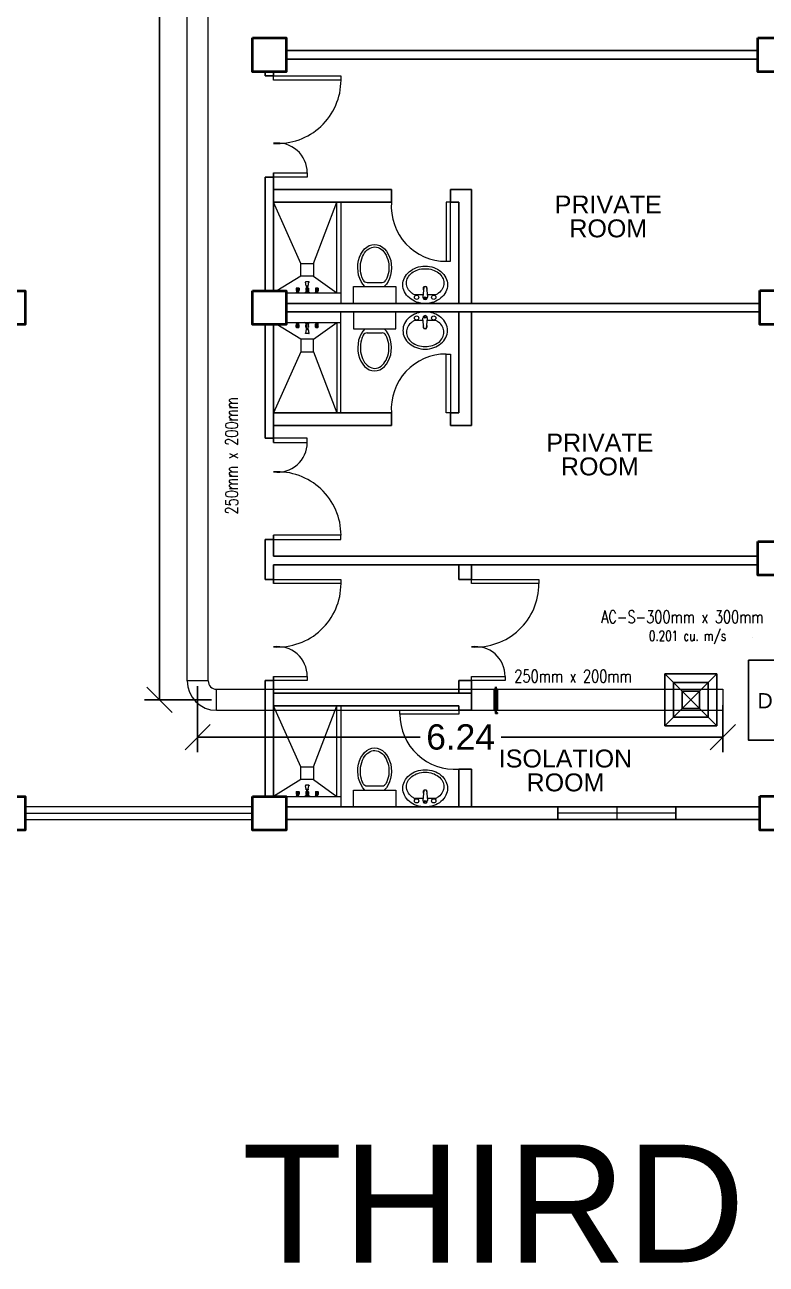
# Model space of a CAD drawing. Header units: millimetres. Extents: x 3 to 421, y 1 to 337.
# Drawn here: x 357.2 to 366.01, y 105.34 to 120.05 of the extents above; entities that cross this region are included whole.
import ezdxf

# ---------------------------------------------------------------- set-up
doc = ezdxf.new("R2010")
doc.units = ezdxf.units.MM
doc.header["$MEASUREMENT"] = 0
for name, color, linetype in [('A.C.VOLUM DAMPER', 7, 'Continuous'), ('diffuser', 7, 'Continuous'), ('ducting label', 7, 'Continuous'), ('label', 7, 'Continuous'), ('Legends', 7, 'Continuous')]:
    doc.layers.add(name, color=color, linetype=linetype)
doc.layers.add('ahu line', color=7, linetype='Continuous', lineweight=20)
doc.styles.add('Arch-Dim', font='simplex.shx', dxfattribs={"width": 0.75})
doc.styles.get("Standard").update_dxf_attribs({"font": 'arial.ttf'})
doc.styles.add('SWISSLT175', font='swissl.ttf', dxfattribs={"height": 0.175})
doc.dimstyles.new('Copy of dimension', dxfattribs={"dimtxt": 0.3, "dimasz": 0.3, "dimexe": 0.18, "dimexo": 0.0625, "dimgap": 0.09, "dimtad": 0, "dimzin": 0, "dimdsep": 46, "dimtxsty": 'Standard', "dimblk": 'OBLIQUE', "dimcen": 0.09, "dimclrd": 256, "dimclre": 256, "dimclrt": 256, "dimadec": 0, "dimazin": 0, "dimtfac": 1, "dimtofl": 0, "dimtmove": 0, "dimatfit": 3, "dimldrblk": 'OBLIQUE', "dimfxl": 1, "dimtolj": 1, "dimtzin": 0, "dimarcsym": 0})

# ---------------------------------------------------------------- blocks, each defined once
blk = doc.blocks.new('AC-S-12')
at = {"layer": 'diffuser'}
for p, q in [((-0.15, 0.15), (0.15, -0.15)), ((0.15, 0.15), (-0.15, -0.15)), ((-0.15, 0.15), (-0.15, -0.15)), ((0.15, 0.15), (-0.15, 0.15)), ((0.15, -0.15), (0.15, 0.15)), ((-0.1, 0.1), (-0.1, -0.1)), ((0.1, 0.1), (-0.1, 0.1)), ((0.1, -0.1), (0.1, 0.1)), ((-0.05, 0.05), (-0.05, -0.05)), ((0.05, 0.05), (-0.05, 0.05)), ((0.05, -0.05), (0.05, 0.05)), ((-0.05, -0.05), (0.05, -0.05)), ((-0.1, -0.1), (0.1, -0.1)), ((-0.15, -0.15), (0.15, -0.15))]:
    blk.add_line(p, q, dxfattribs=at)
for points in [[(-0.3582, 0.3582, 0, 0.0447, 0), (-0.2951, 0.295, 0, 0, 0), (-0.15, 0.15, 0, 0, 0)], [(0.3582, 0.3582, 0, 0.0447, 0), (0.2951, 0.295, 0, 0, 0), (0.15, 0.15, 0, 0, 0)], [(-0.3582, -0.3582, 0, 0.0447, 0), (-0.2951, -0.295, 0, 0, 0), (-0.15, -0.15, 0, 0, 0)], [(0.3582, -0.3582, 0, 0.0447, 0), (0.2951, -0.295, 0, 0, 0), (0.15, -0.15, 0, 0, 0)]]:
    blk.add_lwpolyline(points, format="xyseb", dxfattribs=at)
blk = doc.blocks.new('fcu')
at = {"layer": 'diffuser', "color": 7, "xscale": 2.052644456280903, "yscale": 2.052644456280903, "zscale": 2.052644456280903}
blk.add_blockref('AC-S-12', (0, 0), dxfattribs=at)
blk = doc.blocks.new('_Oblique')
at = {"color": 0, "linetype": 'ByBlock', "lineweight": -2}
blk.add_line((-0.5, -0.5), (0.5, 0.5), dxfattribs=at)
blk = doc.blocks.new('*D57')
at = {"layer": 'Defpoints', "color": 0, "transparency": 16777216}
for p in [(359.482, 150.044), (358.805, 112.038), (359.482, 112.038)]:
    blk.add_point(p, dxfattribs=at)
at = {"layer": 'diffuser', "lineweight": -2, "transparency": 16777216}
for p, q in [((359.42, 150.044), (358.625, 150.044)), ((358.805, 150.044), (358.805, 131.605)), ((358.805, 112.038), (358.805, 130.47)), ((359.42, 112.038), (358.625, 112.038))]:
    blk.add_line(p, q, dxfattribs=at)
at = {"layer": 'diffuser', "lineweight": -2, "transparency": 16777216, "xscale": 0.3, "yscale": 0.3, "zscale": 0.3}
for p, rotation in [((358.805, 150.044), 90), ((358.805, 112.038), 270)]:
    blk.add_blockref('_Oblique', p, dxfattribs=dict(at, rotation=rotation))
at = {"layer": 'diffuser', "transparency": 16777216, "insert": (358.805, 131.037), "char_height": 0.3, "attachment_point": 5, "rotation": 90}
blk.add_mtext('\\A1;38.01', dxfattribs=at)
blk = doc.blocks.new('*D58')
at = {"layer": 'Defpoints', "color": 0, "transparency": 16777216}
for p in [(359.257, 112.263), (365.493, 112.038), (365.493, 111.595)]:
    blk.add_point(p, dxfattribs=at)
at = {"layer": 'diffuser', "lineweight": -2, "transparency": 16777216}
for p, q in [((359.257, 112.201), (359.257, 111.415)), ((365.493, 111.976), (365.493, 111.415)), ((359.257, 111.595), (361.9, 111.595)), ((365.493, 111.595), (362.859, 111.595))]:
    blk.add_line(p, q, dxfattribs=at)
at = {"layer": 'diffuser', "lineweight": -2, "transparency": 16777216, "xscale": 0.3, "yscale": 0.3, "zscale": 0.3, "rotation": 180}
blk.add_blockref('_Oblique', (359.257, 111.595), dxfattribs=at)
at = {"layer": 'diffuser', "lineweight": -2, "transparency": 16777216, "xscale": 0.3, "yscale": 0.3, "zscale": 0.3}
blk.add_blockref('_Oblique', (365.493, 111.595), dxfattribs=at)
at = {"layer": 'diffuser', "transparency": 16777216, "insert": (362.379, 111.595), "char_height": 0.3, "attachment_point": 5}
blk.add_mtext('\\A1;6.24', dxfattribs=at)

msp = doc.modelspace()

# ---------------------------------------------------------------- hatches: boundary and pattern name
at = {"layer": 'A.C.VOLUM DAMPER'}
h = msp.add_hatch(dxfattribs=at)
h.set_pattern_fill('ANSI31', color=256, scale=0.001864, angle=-90, style=0)
h.set_pattern_definition([(315, (-66.8579146, -129.4408619), (0.00016477009232, 0.00016477009232), [])])
h.paths.add_polyline_path([(362.802, 111.902), (362.806, 111.902), (362.806, 111.913), (362.789, 111.913), (362.789, 111.902), (362.794, 111.902), (362.794, 111.876), (362.818, 111.876), (362.818, 111.882), (362.802, 111.882)])

# ---------------------------------------------------------------- linework, layer by layer
at = {"color": 8, "linetype": 'ByBlock', "lineweight": 25}
for p, q in [((365.908, 119.741), (360.308, 119.741)), ((365.908, 119.641), (360.308, 119.641)), ((360.058, 119.441), (360.058, 119.491)), ((360.158, 119.441), (360.058, 119.441)), ((360.158, 119.491), (360.158, 119.441)), ((360.058, 116.891), (360.058, 118.241)), ((360.158, 118.241), (360.058, 118.241)), ((360.058, 116.891), (360.058, 118.241)), ((360.158, 116.891), (360.158, 118.291)), ((360.308, 116.741), (365.933, 116.741)), ((360.308, 116.641), (365.933, 116.641)), ((360.058, 116.491), (360.058, 115.141)), ((360.158, 116.491), (360.158, 115.091)), ((360.158, 115.141), (360.058, 115.141)), ((360.158, 113.991), (360.158, 113.741)), ((360.058, 113.941), (360.058, 113.691)), ((360.158, 113.941), (360.058, 113.941)), ((360.058, 113.691), (360.058, 113.466)), ((360.158, 113.741), (365.908, 113.741)), ((360.158, 113.641), (360.158, 113.416)), ((360.158, 113.641), (365.908, 113.641)), ((360.158, 113.466), (360.058, 113.466)), ((360.058, 112.266), (360.058, 110.891)), ((360.058, 110.916), (360.058, 112.266)), ((360.158, 112.266), (360.058, 112.266)), ((360.058, 110.916), (360.058, 112.266)), ((360.158, 112.316), (360.158, 110.891)), ((360.158, 110.916), (360.158, 112.316)), ((360.308, 110.766), (365.933, 110.766)), ((360.308, 110.616), (365.933, 110.616))]:
    msp.add_line(p, q, dxfattribs=at)
at = {"color": 8, "linetype": 'ByBlock', "lineweight": 25, "ltscale": 0.3}
for p, q in [((360.158, 118.091), (361.558, 118.091)), ((361.558, 117.941), (361.558, 118.091)), ((362.258, 118.091), (362.508, 118.091)), ((362.258, 117.941), (362.258, 118.091)), ((362.508, 116.741), (362.508, 118.091)), ((360.158, 117.941), (361.558, 117.941)), ((362.258, 117.941), (362.358, 117.941)), ((362.358, 116.741), (362.358, 117.941)), ((362.358, 116.641), (362.358, 115.441)), ((362.508, 116.641), (362.508, 115.291)), ((360.158, 115.441), (361.558, 115.441)), ((361.558, 115.441), (361.558, 115.291)), ((362.258, 115.441), (362.358, 115.441)), ((362.258, 115.441), (362.258, 115.291)), ((360.158, 115.291), (361.558, 115.291)), ((362.258, 115.291), (362.508, 115.291))]:
    msp.add_line(p, q, dxfattribs=at)
at = {"color": 8, "linetype": 'ByBlock', "lineweight": 9, "ltscale": 0.3}
for p, q in [((360.483, 117.216), (360.158, 117.941)), ((360.633, 117.216), (360.908, 117.941)), ((360.483, 117.066), (360.199, 116.891)), ((360.633, 117.066), (360.908, 116.866)), ((360.483, 116.316), (360.199, 116.491)), ((360.633, 116.316), (360.908, 116.516)), ((360.483, 116.166), (360.158, 115.441)), ((360.633, 116.166), (360.908, 115.441)), ((360.483, 111.241), (360.158, 111.966)), ((360.633, 111.241), (360.908, 111.966)), ((360.483, 111.091), (360.158, 110.891)), ((360.633, 111.091), (360.908, 110.891))]:
    msp.add_line(p, q, dxfattribs=at)
at = {"color": 8, "linetype": 'ByBlock', "lineweight": 9}
for p, q in [((360.058, 116.941), (360.058, 116.891)), ((360.158, 116.991), (360.158, 116.891)), ((360.308, 116.866), (360.958, 116.866)), ((360.308, 116.516), (360.958, 116.516)), ((360.308, 110.891), (360.958, 110.891)), ((359.908, 110.766), (357.208, 110.766)), ((363.533, 110.766), (363.533, 110.616)), ((364.233, 110.766), (364.233, 110.616)), ((364.933, 110.616), (364.933, 110.766)), ((357.208, 110.691), (359.908, 110.691)), ((357.208, 110.616), (359.908, 110.616)), ((364.933, 110.691), (363.533, 110.691))]:
    msp.add_line(p, q, dxfattribs=at)
at = {"color": 8, "lineweight": 9}
for p, q in [((360.431, 116.923), (360.428, 116.921)), ((360.428, 116.921), (360.461, 116.921)), ((360.428, 116.921), (360.428, 116.899)), ((360.431, 116.925), (360.458, 116.925)), ((360.431, 116.925), (360.431, 116.923)), ((360.431, 116.923), (360.458, 116.923)), ((360.458, 116.925), (360.458, 116.923)), ((360.458, 116.923), (360.461, 116.921)), ((360.461, 116.921), (360.461, 116.899)), ((360.546, 116.951), (360.537, 116.993)), ((360.578, 116.998), (360.539, 116.998)), ((360.545, 116.923), (360.542, 116.921)), ((360.542, 116.921), (360.551, 116.921)), ((360.542, 116.921), (360.542, 116.899)), ((360.545, 116.925), (360.551, 116.925)), ((360.545, 116.925), (360.545, 116.923)), ((360.545, 116.923), (360.551, 116.923)), ((360.546, 116.944), (360.546, 116.951)), ((360.546, 116.951), (360.57, 116.951)), ((360.546, 116.951), (360.57, 116.951)), ((360.57, 116.944), (360.546, 116.944)), ((360.551, 116.944), (360.551, 116.881)), ((360.566, 116.881), (360.566, 116.944)), ((360.566, 116.925), (360.571, 116.925)), ((360.566, 116.923), (360.571, 116.923)), ((360.566, 116.921), (360.575, 116.921)), ((360.57, 116.951), (360.579, 116.993)), ((360.57, 116.951), (360.57, 116.944)), ((360.571, 116.925), (360.571, 116.923)), ((360.571, 116.923), (360.575, 116.921)), ((360.575, 116.921), (360.575, 116.899)), ((360.659, 116.923), (360.655, 116.921)), ((360.655, 116.921), (360.655, 116.899)), ((360.655, 116.921), (360.688, 116.921)), ((360.659, 116.925), (360.659, 116.923)), ((360.659, 116.925), (360.685, 116.925)), ((360.659, 116.923), (360.685, 116.923)), ((360.685, 116.925), (360.685, 116.923)), ((360.685, 116.923), (360.688, 116.921)), ((360.688, 116.921), (360.688, 116.899)), ((361.108, 116.741), (361.108, 116.941)), ((361.108, 116.941), (361.608, 116.941)), ((361.268, 116.991), (361.449, 116.991)), ((361.608, 116.941), (361.608, 116.741)), ((361.944, 116.939), (361.93, 116.817)), ((361.973, 116.939), (361.986, 116.817)), ((360.428, 116.899), (360.43, 116.895)), ((360.428, 116.867), (360.431, 116.874)), ((360.428, 116.867), (360.462, 116.867)), ((360.428, 116.867), (360.428, 116.866)), ((360.428, 116.866), (360.462, 116.866)), ((360.431, 116.913), (360.431, 116.9)), ((360.431, 116.899), (360.439, 116.899)), ((360.431, 116.893), (360.431, 116.888)), ((360.431, 116.888), (360.431, 116.885)), ((360.431, 116.888), (360.459, 116.888)), ((360.431, 116.885), (360.458, 116.885)), ((360.431, 116.874), (360.458, 116.874)), ((360.433, 116.874), (360.433, 116.885)), ((360.438, 116.913), (360.438, 116.9)), ((360.458, 116.899), (360.45, 116.899)), ((360.451, 116.913), (360.451, 116.9)), ((360.456, 116.874), (360.456, 116.885)), ((360.458, 116.913), (360.458, 116.9)), ((360.459, 116.888), (360.458, 116.885)), ((360.462, 116.867), (360.458, 116.874)), ((360.461, 116.899), (360.459, 116.895)), ((360.459, 116.893), (360.459, 116.888)), ((360.462, 116.867), (360.462, 116.866)), ((360.541, 116.872), (360.529, 116.866)), ((360.529, 116.866), (360.587, 116.866)), ((360.576, 116.881), (360.541, 116.881)), ((360.541, 116.881), (360.541, 116.872)), ((360.576, 116.872), (360.541, 116.872)), ((360.541, 116.872), (360.576, 116.872)), ((360.542, 116.899), (360.544, 116.895)), ((360.544, 116.893), (360.544, 116.888)), ((360.544, 116.888), (360.551, 116.888)), ((360.544, 116.888), (360.545, 116.885)), ((360.545, 116.913), (360.545, 116.9)), ((360.545, 116.899), (360.551, 116.899)), ((360.545, 116.885), (360.551, 116.885)), ((360.547, 116.881), (360.547, 116.885)), ((360.551, 116.881), (360.566, 116.881)), ((360.571, 116.899), (360.566, 116.899)), ((360.566, 116.888), (360.572, 116.888)), ((360.566, 116.885), (360.571, 116.885)), ((360.57, 116.881), (360.57, 116.885)), ((360.571, 116.913), (360.571, 116.9)), ((360.572, 116.888), (360.571, 116.885)), ((360.572, 116.893), (360.572, 116.888)), ((360.575, 116.899), (360.573, 116.895)), ((360.576, 116.872), (360.576, 116.881)), ((360.587, 116.866), (360.576, 116.872)), ((360.655, 116.899), (360.657, 116.895)), ((360.655, 116.867), (360.658, 116.874)), ((360.655, 116.867), (360.655, 116.866)), ((360.655, 116.867), (360.689, 116.867)), ((360.655, 116.866), (360.689, 116.866)), ((360.658, 116.893), (360.658, 116.888)), ((360.658, 116.888), (360.686, 116.888)), ((360.658, 116.888), (360.659, 116.885)), ((360.658, 116.874), (360.685, 116.874)), ((360.659, 116.913), (360.659, 116.9)), ((360.659, 116.899), (360.666, 116.899)), ((360.659, 116.885), (360.685, 116.885)), ((360.66, 116.874), (360.66, 116.885)), ((360.666, 116.913), (360.666, 116.9)), ((360.678, 116.913), (360.678, 116.9)), ((360.685, 116.899), (360.678, 116.899)), ((360.683, 116.874), (360.683, 116.885)), ((360.685, 116.913), (360.685, 116.9)), ((360.686, 116.888), (360.685, 116.885)), ((360.689, 116.867), (360.685, 116.874)), ((360.688, 116.899), (360.686, 116.895)), ((360.686, 116.893), (360.686, 116.888)), ((360.689, 116.867), (360.689, 116.866)), ((361.608, 116.741), (361.108, 116.741)), ((361.108, 116.641), (361.108, 116.441)), ((361.608, 116.641), (361.108, 116.641)), ((361.608, 116.441), (361.608, 116.641)), ((360.428, 116.516), (360.462, 116.516)), ((360.428, 116.515), (360.428, 116.516)), ((360.428, 116.515), (360.462, 116.515)), ((360.428, 116.515), (360.431, 116.508)), ((360.428, 116.483), (360.43, 116.487)), ((360.428, 116.461), (360.428, 116.483)), ((360.431, 116.508), (360.458, 116.508)), ((360.431, 116.494), (360.431, 116.497)), ((360.431, 116.497), (360.458, 116.497)), ((360.431, 116.494), (360.459, 116.494)), ((360.431, 116.489), (360.431, 116.494)), ((360.431, 116.483), (360.439, 116.483)), ((360.431, 116.47), (360.431, 116.482)), ((360.433, 116.508), (360.433, 116.497)), ((360.438, 116.469), (360.438, 116.482)), ((360.458, 116.483), (360.45, 116.483)), ((360.451, 116.469), (360.451, 116.482)), ((360.456, 116.508), (360.456, 116.497)), ((360.462, 116.515), (360.458, 116.508)), ((360.459, 116.494), (360.458, 116.497)), ((360.458, 116.47), (360.458, 116.482)), ((360.459, 116.489), (360.459, 116.494)), ((360.461, 116.483), (360.459, 116.487)), ((360.461, 116.461), (360.461, 116.483)), ((360.462, 116.515), (360.462, 116.516)), ((360.541, 116.51), (360.529, 116.516)), ((360.529, 116.516), (360.587, 116.516)), ((360.576, 116.51), (360.541, 116.51)), ((360.541, 116.501), (360.541, 116.51)), ((360.541, 116.51), (360.576, 116.51)), ((360.576, 116.501), (360.541, 116.501)), ((360.542, 116.483), (360.544, 116.487)), ((360.542, 116.461), (360.542, 116.483)), ((360.544, 116.494), (360.545, 116.497)), ((360.544, 116.494), (360.551, 116.494)), ((360.544, 116.489), (360.544, 116.494)), ((360.545, 116.497), (360.551, 116.497)), ((360.545, 116.483), (360.551, 116.483)), ((360.545, 116.47), (360.545, 116.482)), ((360.547, 116.501), (360.547, 116.497)), ((360.551, 116.438), (360.551, 116.501)), ((360.551, 116.501), (360.566, 116.501)), ((360.566, 116.501), (360.566, 116.438)), ((360.566, 116.497), (360.571, 116.497)), ((360.566, 116.494), (360.572, 116.494)), ((360.571, 116.483), (360.566, 116.483)), ((360.57, 116.501), (360.57, 116.497)), ((360.572, 116.494), (360.571, 116.497)), ((360.571, 116.47), (360.571, 116.482)), ((360.572, 116.489), (360.572, 116.494)), ((360.575, 116.483), (360.573, 116.487)), ((360.575, 116.461), (360.575, 116.483)), ((360.587, 116.516), (360.576, 116.51)), ((360.576, 116.51), (360.576, 116.501)), ((360.655, 116.515), (360.655, 116.516)), ((360.655, 116.516), (360.689, 116.516)), ((360.655, 116.515), (360.658, 116.508)), ((360.655, 116.515), (360.689, 116.515)), ((360.655, 116.483), (360.657, 116.487)), ((360.655, 116.461), (360.655, 116.483)), ((360.658, 116.508), (360.685, 116.508)), ((360.658, 116.494), (360.659, 116.497)), ((360.658, 116.489), (360.658, 116.494)), ((360.658, 116.494), (360.686, 116.494)), ((360.659, 116.497), (360.685, 116.497)), ((360.659, 116.483), (360.666, 116.483)), ((360.659, 116.47), (360.659, 116.482)), ((360.66, 116.508), (360.66, 116.497)), ((360.666, 116.469), (360.666, 116.482)), ((360.685, 116.483), (360.678, 116.483)), ((360.678, 116.469), (360.678, 116.482)), ((360.683, 116.508), (360.683, 116.497)), ((360.689, 116.515), (360.685, 116.508)), ((360.686, 116.494), (360.685, 116.497)), ((360.685, 116.47), (360.685, 116.482)), ((360.686, 116.489), (360.686, 116.494)), ((360.688, 116.483), (360.686, 116.487)), ((360.688, 116.461), (360.688, 116.483)), ((360.689, 116.515), (360.689, 116.516)), ((361.944, 116.443), (361.93, 116.565)), ((361.973, 116.443), (361.986, 116.565)), ((360.428, 116.461), (360.461, 116.461)), ((360.431, 116.459), (360.428, 116.461)), ((360.431, 116.459), (360.458, 116.459)), ((360.431, 116.457), (360.431, 116.459)), ((360.431, 116.457), (360.458, 116.457)), ((360.458, 116.459), (360.461, 116.461)), ((360.458, 116.457), (360.458, 116.459)), ((360.546, 116.431), (360.537, 116.389)), ((360.578, 116.384), (360.539, 116.384)), ((360.542, 116.461), (360.551, 116.461)), ((360.545, 116.459), (360.542, 116.461)), ((360.545, 116.459), (360.551, 116.459)), ((360.545, 116.457), (360.545, 116.459)), ((360.545, 116.457), (360.551, 116.457)), ((360.546, 116.438), (360.546, 116.431)), ((360.57, 116.438), (360.546, 116.438)), ((360.546, 116.431), (360.57, 116.431)), ((360.546, 116.431), (360.57, 116.431)), ((360.566, 116.461), (360.575, 116.461)), ((360.566, 116.459), (360.571, 116.459)), ((360.566, 116.457), (360.571, 116.457)), ((360.57, 116.431), (360.57, 116.438)), ((360.57, 116.431), (360.579, 116.389)), ((360.571, 116.459), (360.575, 116.461)), ((360.571, 116.457), (360.571, 116.459)), ((360.659, 116.459), (360.655, 116.461)), ((360.655, 116.461), (360.688, 116.461)), ((360.659, 116.457), (360.659, 116.459)), ((360.659, 116.459), (360.685, 116.459)), ((360.659, 116.457), (360.685, 116.457)), ((360.685, 116.459), (360.688, 116.461)), ((360.685, 116.457), (360.685, 116.459)), ((361.108, 116.441), (361.608, 116.441)), ((361.268, 116.391), (361.449, 116.391)), ((360.431, 110.948), (360.428, 110.946)), ((360.428, 110.946), (360.461, 110.946)), ((360.428, 110.946), (360.428, 110.924)), ((360.428, 110.924), (360.43, 110.92)), ((360.428, 110.892), (360.431, 110.899)), ((360.428, 110.892), (360.462, 110.892)), ((360.428, 110.892), (360.428, 110.891)), ((360.428, 110.891), (360.462, 110.891)), ((360.431, 110.95), (360.458, 110.95)), ((360.431, 110.95), (360.431, 110.948)), ((360.431, 110.948), (360.458, 110.948)), ((360.431, 110.938), (360.431, 110.925)), ((360.431, 110.924), (360.439, 110.924)), ((360.431, 110.918), (360.431, 110.913)), ((360.431, 110.913), (360.431, 110.91)), ((360.431, 110.913), (360.459, 110.913)), ((360.431, 110.91), (360.458, 110.91)), ((360.431, 110.899), (360.458, 110.899)), ((360.433, 110.899), (360.433, 110.91)), ((360.438, 110.938), (360.438, 110.925)), ((360.458, 110.924), (360.45, 110.924)), ((360.451, 110.938), (360.451, 110.925)), ((360.456, 110.899), (360.456, 110.91)), ((360.458, 110.95), (360.458, 110.948)), ((360.458, 110.948), (360.461, 110.946)), ((360.458, 110.938), (360.458, 110.925)), ((360.459, 110.913), (360.458, 110.91)), ((360.462, 110.892), (360.458, 110.899)), ((360.461, 110.924), (360.459, 110.92)), ((360.459, 110.918), (360.459, 110.913)), ((360.461, 110.946), (360.461, 110.924)), ((360.462, 110.892), (360.462, 110.891)), ((360.541, 110.897), (360.529, 110.891)), ((360.529, 110.891), (360.587, 110.891)), ((360.546, 110.976), (360.537, 111.018)), ((360.578, 111.023), (360.539, 111.023)), ((360.576, 110.906), (360.541, 110.906)), ((360.541, 110.906), (360.541, 110.897)), ((360.576, 110.897), (360.541, 110.897)), ((360.541, 110.897), (360.576, 110.897)), ((360.545, 110.948), (360.542, 110.946)), ((360.542, 110.946), (360.551, 110.946)), ((360.542, 110.946), (360.542, 110.924)), ((360.542, 110.924), (360.544, 110.92)), ((360.544, 110.918), (360.544, 110.913)), ((360.544, 110.913), (360.551, 110.913)), ((360.544, 110.913), (360.545, 110.91)), ((360.545, 110.95), (360.551, 110.95)), ((360.545, 110.95), (360.545, 110.948)), ((360.545, 110.948), (360.551, 110.948)), ((360.545, 110.938), (360.545, 110.925)), ((360.545, 110.924), (360.551, 110.924)), ((360.545, 110.91), (360.551, 110.91)), ((360.546, 110.969), (360.546, 110.976)), ((360.546, 110.976), (360.57, 110.976)), ((360.546, 110.976), (360.57, 110.976)), ((360.57, 110.969), (360.546, 110.969)), ((360.547, 110.906), (360.547, 110.91)), ((360.551, 110.969), (360.551, 110.906)), ((360.551, 110.906), (360.566, 110.906)), ((360.566, 110.906), (360.566, 110.969)), ((360.566, 110.95), (360.571, 110.95)), ((360.566, 110.948), (360.571, 110.948)), ((360.566, 110.946), (360.575, 110.946)), ((360.571, 110.924), (360.566, 110.924)), ((360.566, 110.913), (360.572, 110.913)), ((360.566, 110.91), (360.571, 110.91)), ((360.57, 110.976), (360.579, 111.018)), ((360.57, 110.976), (360.57, 110.969)), ((360.57, 110.906), (360.57, 110.91)), ((360.571, 110.95), (360.571, 110.948)), ((360.571, 110.948), (360.575, 110.946)), ((360.571, 110.938), (360.571, 110.925)), ((360.572, 110.913), (360.571, 110.91)), ((360.572, 110.918), (360.572, 110.913)), ((360.575, 110.924), (360.573, 110.92)), ((360.575, 110.946), (360.575, 110.924)), ((360.576, 110.897), (360.576, 110.906)), ((360.587, 110.891), (360.576, 110.897)), ((360.659, 110.948), (360.655, 110.946)), ((360.655, 110.946), (360.655, 110.924)), ((360.655, 110.946), (360.688, 110.946)), ((360.655, 110.924), (360.657, 110.92)), ((360.655, 110.892), (360.658, 110.899)), ((360.655, 110.892), (360.655, 110.891)), ((360.655, 110.892), (360.689, 110.892)), ((360.655, 110.891), (360.689, 110.891)), ((360.658, 110.918), (360.658, 110.913)), ((360.658, 110.913), (360.686, 110.913)), ((360.658, 110.913), (360.659, 110.91)), ((360.658, 110.899), (360.685, 110.899)), ((360.659, 110.95), (360.659, 110.948)), ((360.659, 110.95), (360.685, 110.95)), ((360.659, 110.948), (360.685, 110.948)), ((360.659, 110.938), (360.659, 110.925)), ((360.659, 110.924), (360.666, 110.924)), ((360.659, 110.91), (360.685, 110.91)), ((360.66, 110.899), (360.66, 110.91)), ((360.666, 110.938), (360.666, 110.925)), ((360.678, 110.938), (360.678, 110.925)), ((360.685, 110.924), (360.678, 110.924)), ((360.683, 110.899), (360.683, 110.91)), ((360.685, 110.95), (360.685, 110.948)), ((360.685, 110.948), (360.688, 110.946)), ((360.685, 110.938), (360.685, 110.925)), ((360.686, 110.913), (360.685, 110.91)), ((360.689, 110.892), (360.685, 110.899)), ((360.688, 110.924), (360.686, 110.92)), ((360.686, 110.918), (360.686, 110.913)), ((360.688, 110.946), (360.688, 110.924)), ((360.689, 110.892), (360.689, 110.891)), ((361.108, 110.766), (361.108, 110.966)), ((361.108, 110.966), (361.608, 110.966)), ((361.268, 111.016), (361.449, 111.016)), ((361.608, 110.966), (361.608, 110.766)), ((361.944, 110.964), (361.93, 110.842)), ((361.973, 110.964), (361.986, 110.842)), ((361.608, 110.766), (361.108, 110.766))]:
    msp.add_line(p, q, dxfattribs=at)
at = {"color": 8, "linetype": 'Continuous', "lineweight": 25}
for p, q in [((362.358, 113.466), (362.358, 113.641)), ((362.508, 113.466), (362.508, 113.641)), ((362.508, 113.466), (362.358, 113.466)), ((362.358, 112.116), (362.358, 112.266)), ((362.508, 112.266), (362.358, 112.266)), ((362.508, 112.116), (362.508, 112.266)), ((362.358, 111.966), (362.358, 111.916)), ((362.358, 111.916), (362.508, 111.916)), ((362.358, 111.216), (362.508, 111.216))]:
    msp.add_line(p, q, dxfattribs=at)
at = {"color": 8, "lineweight": 25, "ltscale": 0.3}
for p, q in [((360.158, 112.116), (362.508, 112.116)), ((362.258, 112.116), (362.508, 112.116)), ((362.508, 111.916), (362.508, 112.116)), ((360.158, 111.966), (362.358, 111.966)), ((362.258, 111.966), (362.358, 111.966)), ((362.358, 111.916), (362.358, 111.966)), ((362.358, 110.766), (362.358, 111.216)), ((362.508, 110.766), (362.508, 111.216))]:
    msp.add_line(p, q, dxfattribs=at)
at = {"color": 8, "linetype": 'ByBlock', "lineweight": 35}
for points in [[(359.908, 119.891), (360.308, 119.891), (360.308, 119.491), (359.908, 119.491)], [(365.908, 119.891), (366.308, 119.891), (366.308, 119.491), (365.908, 119.491)], [(356.808, 116.891), (357.208, 116.891), (357.208, 116.491), (356.808, 116.491)], [(359.908, 116.891), (360.308, 116.891), (360.308, 116.491), (359.908, 116.491)], [(365.933, 116.893), (366.333, 116.893), (366.333, 116.493), (365.933, 116.493)], [(365.908, 113.916), (366.308, 113.916), (366.308, 113.516), (365.908, 113.516)], [(356.808, 110.891), (357.208, 110.891), (357.208, 110.491), (356.808, 110.491)], [(359.908, 110.891), (360.308, 110.891), (360.308, 110.491), (359.908, 110.491)], [(365.933, 110.893), (366.333, 110.893), (366.333, 110.493), (365.933, 110.493)]]:
    msp.add_lwpolyline(points, close=True, dxfattribs=at)
at = {"color": 8, "lineweight": 13, "ltscale": 0.03}
for points in [[(360.158, 119.391), (360.158, 119.441), (360.958, 119.441), (360.958, 119.391)], [(360.158, 118.241), (360.158, 118.291), (360.558, 118.291), (360.558, 118.241)], [(362.258, 117.941), (362.208, 117.941), (362.208, 117.241), (362.258, 117.241)], [(362.258, 115.441), (362.208, 115.441), (362.208, 116.141), (362.258, 116.141)], [(360.158, 115.141), (360.158, 115.091), (360.558, 115.091), (360.558, 115.141)], [(360.158, 113.991), (360.158, 113.941), (360.958, 113.941), (360.958, 113.991)], [(360.158, 113.416), (360.158, 113.466), (360.958, 113.466), (360.958, 113.416)], [(362.508, 113.416), (362.508, 113.466), (363.308, 113.466), (363.308, 113.416)], [(360.158, 112.266), (360.158, 112.316), (360.558, 112.316), (360.558, 112.266)], [(362.508, 112.266), (362.508, 112.316), (362.908, 112.316), (362.908, 112.266)], [(362.358, 111.916), (362.358, 111.866), (361.658, 111.866), (361.658, 111.916)]]:
    msp.add_lwpolyline(points, close=True, dxfattribs=at)
at = {"color": 8, "linetype": 'ByBlock', "lineweight": 9, "ltscale": 0.3}
for points in [[(360.908, 116.866), (360.908, 117.941), (360.958, 117.941), (360.958, 116.741), (360.958, 116.741)], [(360.908, 116.516), (360.908, 115.441), (360.958, 115.441), (360.958, 116.641), (360.958, 116.641)], [(360.908, 110.891), (360.908, 111.966), (360.958, 111.966), (360.958, 110.766), (360.958, 110.766)]]:
    msp.add_lwpolyline(points, dxfattribs=at)
at = {"color": 8, "linetype": 'ByBlock', "lineweight": 9, "ltscale": 0.03}
for points in [[(360.633, 117.066), (360.483, 117.066), (360.483, 117.216), (360.633, 117.216)], [(360.633, 116.316), (360.483, 116.316), (360.483, 116.166), (360.633, 116.166)], [(360.633, 111.091), (360.483, 111.091), (360.483, 111.241), (360.633, 111.241)]]:
    msp.add_lwpolyline(points, close=True, dxfattribs=at)
at = {"color": 8, "lineweight": 9}
for points in [[(361.693, 116.962, -0.11576), (361.713, 117.045, -0.104047), (361.771, 117.118, -0.090875), (361.855, 117.166, -0.083344), (361.958, 117.183, -0.083344), (362.062, 117.166, -0.090875), (362.146, 117.118, -0.104047), (362.204, 117.045, -0.11576), (362.223, 116.962, -0.11576), (362.204, 116.88, -0.104047), (362.146, 116.806, -0.090875), (362.062, 116.758, -0.083344), (361.958, 116.741, -0.083344), (361.855, 116.758, -0.090875), (361.771, 116.806, -0.104047), (361.713, 116.88, -0.11576)], [(361.693, 110.987, -0.11576), (361.713, 111.07, -0.104047), (361.771, 111.143, -0.090875), (361.855, 111.191, -0.083344), (361.958, 111.208, -0.083344), (362.062, 111.191, -0.090875), (362.146, 111.143, -0.104047), (362.204, 111.07, -0.11576), (362.223, 110.987, -0.11576), (362.204, 110.905, -0.104047), (362.146, 110.831, -0.090875), (362.062, 110.783, -0.083344), (361.958, 110.766, -0.083344), (361.855, 110.783, -0.090875), (361.771, 110.831, -0.104047), (361.713, 110.905, -0.11576)]]:
    msp.add_lwpolyline(points, format="xyb", close=True, dxfattribs=at)
for points in [[(361.736, 116.983, -0.124838), (361.752, 117.046, -0.105788), (361.801, 117.103, -0.086697), (361.871, 117.14, -0.076776), (361.958, 117.153, -0.076776), (362.046, 117.14, -0.086697), (362.116, 117.103, -0.105788), (362.165, 117.046, -0.124838), (362.181, 116.983, -0.124838), (362.165, 116.92, -0.105788), (362.116, 116.863, -0.040067), (362.085, 116.843), (361.983, 116.843, -0.040067)], [(361.934, 116.843), (361.832, 116.843, -0.040067), (361.801, 116.863, -0.105788), (361.752, 116.92, -0.124838), (361.736, 116.983, -0.124838)], [(361.736, 116.399, 0.124838), (361.752, 116.336, 0.105788), (361.801, 116.279, 0.086697), (361.871, 116.243, 0.076776), (361.958, 116.229, 0.076776), (362.046, 116.243, 0.086697), (362.116, 116.279, 0.105788), (362.165, 116.336, 0.124838), (362.181, 116.399, 0.124838), (362.165, 116.462, 0.105788), (362.116, 116.519, 0.040067), (362.085, 116.539), (361.983, 116.539, 0.040067)], [(361.934, 116.539), (361.832, 116.539, 0.040067), (361.801, 116.519, 0.105788), (361.752, 116.462, 0.124838), (361.736, 116.399, 0.124838)], [(361.736, 111.008, -0.124838), (361.752, 111.071, -0.105788), (361.801, 111.128, -0.086697), (361.871, 111.165, -0.076776), (361.958, 111.178, -0.076776), (362.046, 111.165, -0.086697), (362.116, 111.128, -0.105788), (362.165, 111.071, -0.124838), (362.181, 111.008, -0.124838), (362.165, 110.945, -0.105788), (362.116, 110.888, -0.040067), (362.085, 110.868), (361.983, 110.868, -0.040067)], [(361.934, 110.868), (361.832, 110.868, -0.040067), (361.801, 110.888, -0.105788), (361.752, 110.945, -0.124838), (361.736, 111.008, -0.124838)]]:
    msp.add_lwpolyline(points, format="xyb", dxfattribs=at)
msp.add_lwpolyline([(363.533, 110.766), (364.933, 110.766), (364.933, 110.616), (363.533, 110.616)], close=True, dxfattribs=at)
for centre, radius in [((361.857, 116.814), 0.0255), ((361.958, 116.808), 0.0095), ((362.06, 116.814), 0.0255), ((361.857, 116.568), 0.0255), ((361.958, 116.575), 0.0095), ((362.06, 116.568), 0.0255), ((361.857, 110.839), 0.0255), ((361.958, 110.833), 0.0095), ((362.06, 110.839), 0.0255)]:
    msp.add_circle(centre, radius, dxfattribs=at)
at = {"color": 8, "lineweight": 13, "ltscale": 0.03}
for centre, radius, start, end in [((360.207, 119.391), 0.752, 266.3048, 0), ((360.205, 118.291), 0.353, 0, 97.6281), ((362.208, 117.893), 0.652, 175.7578, 270), ((362.208, 115.489), 0.652, 90, 184.2422), ((360.205, 115.091), 0.353, 262.3719, 0), ((360.207, 113.991), 0.752, 0, 93.6952), ((360.207, 113.416), 0.752, 266.3048, 0), ((362.557, 113.416), 0.752, 266.3048, 0), ((360.205, 112.316), 0.353, 0, 97.6281), ((362.555, 112.316), 0.353, 0, 97.6281), ((362.31, 111.866), 0.652, 180, 274.2422)]:
    msp.add_arc(centre, radius, start, end, dxfattribs=at)
at = {"color": 8, "lineweight": 9}
for centre, radius, start, end in [((361.268, 117.041), 0.05, 208.1501, 270), ((361.449, 117.041), 0.05, 270, 331.9916), ((361.958, 116.916), 0.025, 126.3068, 221.2022), ((361.958, 116.845), 0.0948, 81.2026, 98.7974), ((361.958, 116.916), 0.025, 71.3793, 108.6207), ((361.958, 116.916), 0.025, 318.7978, 53.6932), ((361.958, 116.814), 0.028, 173.7545, 6.2455), ((361.942, 116.371), 0.267, 109.0569, 129.8268), ((361.958, 116.324), 0.317, 90, 109.0569), ((361.958, 116.324), 0.317, 70.9431, 90), ((361.974, 116.371), 0.267, 50.1732, 70.9431), ((361.879, 116.42), 0.185, 153.5873, 180), ((361.917, 116.401), 0.228, 129.8268, 153.5873), ((361.958, 116.568), 0.028, 353.7545, 186.2455), ((361.958, 116.466), 0.025, 138.7978, 233.6932), ((361.958, 116.466), 0.025, 306.3068, 41.2022), ((361.999, 116.401), 0.228, 26.4127, 50.1732), ((362.038, 116.42), 0.185, 0, 26.4127), ((361.268, 116.341), 0.05, 90, 151.8499), ((361.449, 116.341), 0.05, 28.0084, 90), ((361.879, 116.42), 0.185, 180, 206.4127), ((361.917, 116.439), 0.228, 206.4127, 230.1732), ((361.958, 116.537), 0.0948, 261.2026, 278.7974), ((361.958, 116.466), 0.025, 251.3793, 288.6207), ((361.999, 116.439), 0.228, 309.8268, 333.5873), ((362.038, 116.42), 0.185, 333.5873, 0), ((361.942, 116.469), 0.267, 230.1732, 250.9431), ((361.958, 116.516), 0.317, 250.9431, 270), ((361.958, 116.516), 0.317, 270, 289.0569), ((361.974, 116.469), 0.267, 289.0569, 309.8268), ((361.268, 111.066), 0.05, 208.1501, 270), ((361.449, 111.066), 0.05, 270, 331.9916), ((361.958, 110.941), 0.025, 126.3068, 221.2022), ((361.958, 110.87), 0.0948, 81.2026, 98.7974), ((361.958, 110.941), 0.025, 71.3793, 108.6207), ((361.958, 110.941), 0.025, 318.7978, 53.6932), ((361.958, 110.839), 0.028, 173.7545, 6.2455)]:
    msp.add_arc(centre, radius, start, end, dxfattribs=at)
at = {"color": 8, "lineweight": 9, "extrusion": (0, 0, -1)}
for centre in [(361.358, 117.166), (361.358, 111.191)]:
    msp.add_ellipse(centre, major_axis=(0, -0.275), ratio=0.727273, start_param=0.612555, end_param=5.670631, dxfattribs=at)
at = {"color": 8, "lineweight": 9, "extrusion": (4.99074e-41, 2.88216e-41, -1)}
for centre, major_axis, start_param, end_param in [((360.419, 116.912), (0.00896, 0.00896), 0.011497, 0.722582), ((360.449, 116.912), (0.00738, 0.00738), 4.000472, 4.78527), ((360.445, 116.917), (0.00268, 0.00268), -1.497915, -0.073106), ((360.44, 116.912), (-0.00738, 0.00738), 1.497691, 2.282489), ((360.47, 116.912), (-0.00896, 0.00896), 5.560378, 6.271464), ((360.532, 116.912), (0.00896, 0.00896), 0.011497, 0.722582), ((360.584, 116.912), (0.00896, 0.00896), 3.989582, 4.700667), ((360.576, 116.995), (-0.00268, 0.00268), 1.354119, 2.724181), ((360.646, 116.912), (0.00896, 0.00896), 0.011497, 0.722582), ((360.676, 116.912), (0.00738, 0.00738), 4.000472, 4.78527), ((360.672, 116.917), (0.00268, 0.00268), -1.497915, -0.073106), ((360.667, 116.912), (-0.00738, 0.00738), 1.497691, 2.282489), ((360.698, 116.912), (-0.00896, 0.00896), 5.560378, 6.271464), ((360.416, 116.906), (-0.0118, 0.0118), 2.876824, 3.009049), ((360.427, 116.893), (-0.00268, 0.00268), 1.862141, 2.356082), ((360.428, 116.9), (-0.00268, 0.00268), 2.356082, 2.983721), ((360.442, 116.9), (0.00268, 0.00268), 3.299239, 3.926878), ((360.449, 116.906), (-0.00887, 0.00887), 4.509022, 4.870036), ((360.445, 116.898), (0.00268, 0.00268), 1.773938, 2.938226), ((360.44, 116.906), (-0.00887, 0.00887), 2.983721, 3.344735), ((360.447, 116.9), (0.00268, 0.00268), 0.785286, 1.412925), ((360.461, 116.9), (-0.00268, 0.00268), 4.870036, 5.497675), ((360.473, 116.906), (0.0118, 0.0118), 3.273911, 3.406137), ((360.462, 116.893), (-0.00268, 0.00268), 5.497675, 5.991616), ((360.53, 116.906), (-0.0118, 0.0118), 2.876824, 3.009049), ((360.541, 116.9), (0.00268, 0.00268), 0.785286, 1.412925), ((360.54, 116.893), (0.00268, 0.00268), 0.291344, 0.785286), ((360.575, 116.9), (0.00268, 0.00268), 3.299239, 3.926878), ((360.586, 116.906), (-0.0118, 0.0118), 4.844707, 4.976933), ((360.576, 116.893), (0.00268, 0.00268), 3.926878, 4.42082), ((360.644, 116.906), (0.0118, 0.0118), 1.306028, 1.438253), ((360.654, 116.893), (-0.00268, 0.00268), 1.862141, 2.356082), ((360.655, 116.9), (-0.00268, 0.00268), 2.356082, 2.983721), ((360.67, 116.9), (0.00268, 0.00268), 3.299239, 3.926878), ((360.677, 116.906), (-0.00887, 0.00887), 4.509022, 4.870036), ((360.672, 116.898), (0.00268, 0.00268), 1.773938, 2.938226), ((360.667, 116.906), (-0.00887, 0.00887), 2.983721, 3.344735), ((360.674, 116.9), (0.00268, 0.00268), 0.785286, 1.412925), ((360.689, 116.9), (-0.00268, 0.00268), 4.870036, 5.497675), ((360.7, 116.906), (0.0118, 0.0118), 3.273911, 3.406137), ((360.69, 116.893), (-0.00268, 0.00268), 5.497675, 5.991616), ((360.419, 110.937), (0.00896, 0.00896), 0.011497, 0.722582), ((360.416, 110.931), (-0.0118, 0.0118), 2.876824, 3.009049), ((360.427, 110.918), (-0.00268, 0.00268), 1.862141, 2.356082), ((360.428, 110.925), (-0.00268, 0.00268), 2.356082, 2.983721), ((360.449, 110.937), (0.00738, 0.00738), 4.000472, 4.78527), ((360.442, 110.925), (0.00268, 0.00268), 3.299239, 3.926878), ((360.449, 110.931), (-0.00887, 0.00887), 4.509022, 4.870036), ((360.445, 110.942), (0.00268, 0.00268), -1.497915, -0.073106), ((360.445, 110.923), (0.00268, 0.00268), 1.773938, 2.938226), ((360.44, 110.937), (-0.00738, 0.00738), 1.497691, 2.282489), ((360.44, 110.931), (-0.00887, 0.00887), 2.983721, 3.344735), ((360.447, 110.925), (0.00268, 0.00268), 0.785286, 1.412925), ((360.47, 110.937), (-0.00896, 0.00896), 5.560378, 6.271464), ((360.461, 110.925), (-0.00268, 0.00268), 4.870036, 5.497675), ((360.473, 110.931), (0.0118, 0.0118), 3.273911, 3.406137), ((360.462, 110.918), (-0.00268, 0.00268), 5.497675, 5.991616), ((360.532, 110.937), (0.00896, 0.00896), 0.011497, 0.722582), ((360.53, 110.931), (-0.0118, 0.0118), 2.876824, 3.009049), ((360.541, 110.925), (0.00268, 0.00268), 0.785286, 1.412925), ((360.54, 110.918), (0.00268, 0.00268), 0.291344, 0.785286), ((360.584, 110.937), (0.00896, 0.00896), 3.989582, 4.700667), ((360.575, 110.925), (0.00268, 0.00268), 3.299239, 3.926878), ((360.586, 110.931), (-0.0118, 0.0118), 4.844707, 4.976933), ((360.576, 110.918), (0.00268, 0.00268), 3.926878, 4.42082), ((360.576, 111.02), (-0.00268, 0.00268), 1.354119, 2.724181), ((360.646, 110.937), (0.00896, 0.00896), 0.011497, 0.722582), ((360.644, 110.931), (0.0118, 0.0118), 1.306028, 1.438253), ((360.654, 110.918), (-0.00268, 0.00268), 1.862141, 2.356082), ((360.655, 110.925), (-0.00268, 0.00268), 2.356082, 2.983721), ((360.676, 110.937), (0.00738, 0.00738), 4.000472, 4.78527), ((360.67, 110.925), (0.00268, 0.00268), 3.299239, 3.926878), ((360.677, 110.931), (-0.00887, 0.00887), 4.509022, 4.870036), ((360.672, 110.942), (0.00268, 0.00268), -1.497915, -0.073106), ((360.672, 110.923), (0.00268, 0.00268), 1.773938, 2.938226), ((360.667, 110.937), (-0.00738, 0.00738), 1.497691, 2.282489), ((360.667, 110.931), (-0.00887, 0.00887), 2.983721, 3.344735), ((360.674, 110.925), (0.00268, 0.00268), 0.785286, 1.412925), ((360.698, 110.937), (-0.00896, 0.00896), 5.560378, 6.271464), ((360.689, 110.925), (-0.00268, 0.00268), 4.870036, 5.497675), ((360.7, 110.931), (0.0118, 0.0118), 3.273911, 3.406137), ((360.69, 110.918), (-0.00268, 0.00268), 5.497675, 5.991616)]:
    msp.add_ellipse(centre, major_axis=major_axis, ratio=1, start_param=start_param, end_param=end_param, dxfattribs=at)
at = {"color": 8, "lineweight": 9}
for centre, major_axis, ratio, start_param, end_param in [((360.541, 116.995), (-0.00268, 0.00268), 1, -0.216453, 1.153609), ((360.427, 116.489), (0.00268, -0.00268), 1, 0.291344, 0.785286), ((360.416, 116.476), (0.0118, 0.0118), 1, -0.264769, -0.132543), ((360.428, 116.482), (0.00268, 0.00268), 1, -0.785511, -0.157871), ((360.442, 116.482), (0.00268, -0.00268), 1, 3.299239, 3.926878), ((360.449, 116.476), (0.00887, 0.00887), 1, 1.36743, 1.728443), ((360.445, 116.484), (0.00268, 0.00268), 1, 0.203142, 1.36743), ((360.44, 116.476), (0.00887, -0.00887), 1, 1.412925, 1.773938), ((360.447, 116.482), (0.00268, -0.00268), 1, 0.785286, 1.412925), ((360.473, 116.476), (0.0118, 0.0118), 1, 1.703115, 1.83534), ((360.461, 116.482), (0.00268, -0.00268), 1, 3.299239, 3.926878), ((360.462, 116.489), (0.00268, -0.00268), 1, 3.926878, 4.42082), ((360.53, 116.476), (0.0118, -0.0118), 1, 1.306028, 1.438253), ((360.54, 116.489), (0.00268, 0.00268), 1, -1.279452, -0.785511), ((360.541, 116.482), (0.00268, 0.00268), 1, -0.785511, -0.157871), ((360.575, 116.482), (0.00268, -0.00268), 1, 3.299239, 3.926878), ((360.576, 116.489), (0.00268, -0.00268), 1, 3.926878, 4.42082), ((360.586, 116.476), (0.0118, -0.0118), 1, 3.273911, 3.406137), ((360.654, 116.489), (0.00268, 0.00268), 1, -1.279452, -0.785511), ((360.644, 116.476), (0.0118, 0.0118), 1, -0.264769, -0.132543), ((360.655, 116.482), (0.00268, -0.00268), 1, 0.785286, 1.412925), ((360.677, 116.476), (0.00887, -0.00887), 1, 2.938226, 3.299239), ((360.67, 116.482), (0.00268, -0.00268), 1, 3.299239, 3.926878), ((360.672, 116.484), (0.00268, 0.00268), 1, 0.203142, 1.36743), ((360.667, 116.476), (0.00887, 0.00887), 1, -0.157871, 0.203142), ((360.674, 116.482), (0.00268, -0.00268), 1, 0.785286, 1.412925), ((360.689, 116.482), (0.00268, 0.00268), 1, 1.728443, 2.356082), ((360.69, 116.489), (0.00268, 0.00268), 1, 2.356082, 2.850023), ((360.7, 116.476), (0.0118, 0.0118), 1, 1.703115, 1.83534), ((360.419, 116.47), (0.00896, 0.00896), 1, -1.559299, -0.848214), ((360.449, 116.47), (0.00738, -0.00738), 1, 4.000472, 4.78527), ((360.445, 116.465), (0.00268, -0.00268), 1, 4.78527, 6.21008), ((360.44, 116.47), (0.00738, 0.00738), 1, 4.639283, 5.424081), ((360.47, 116.47), (0.00896, -0.00896), 1, 3.989582, 4.700667), ((360.532, 116.47), (0.00896, -0.00896), 1, 0.011497, 0.722582), ((360.584, 116.47), (0.00896, 0.00896), 1, 2.418785, 3.129871), ((360.576, 116.387), (0.00268, -0.00268), 1, 6.066508, 7.43657), ((360.646, 116.47), (0.00896, 0.00896), 1, -1.559299, -0.848214), ((360.676, 116.47), (0.00738, -0.00738), 1, 4.000472, 4.78527), ((360.672, 116.465), (0.00268, 0.00268), 1, 3.214474, 4.639283), ((360.667, 116.47), (0.00738, -0.00738), 1, 6.21008, 6.994878), ((360.698, 116.47), (0.00896, 0.00896), 1, 2.418785, 3.129871), ((361.358, 116.216), (0, 0.275), 0.727273, 0.612555, 5.670631), ((360.541, 111.02), (-0.00268, 0.00268), 1, -0.216453, 1.153609)]:
    msp.add_ellipse(centre, major_axis=major_axis, ratio=ratio, start_param=start_param, end_param=end_param, dxfattribs=at)
at = {"color": 8, "lineweight": 9, "extrusion": (4.99074e-41, -2.88216e-41, -1)}
msp.add_ellipse((360.541, 116.387), major_axis=(0.00268, 0.00268), ratio=1, start_param=2.92514, end_param=4.295202, dxfattribs=at)
at = {"color": 8, "lineweight": 9}
for points in [[(361.224, 117.017), (361.215, 117.034), (361.207, 117.052), (361.18, 117.143), (361.186, 117.23), (361.243, 117.362), (361.293, 117.403), (361.392, 117.417), (361.444, 117.391), (361.518, 117.28), (361.536, 117.196), (361.52, 117.082), (361.508, 117.047), (361.493, 117.018)], [(361.224, 116.365), (361.215, 116.348), (361.207, 116.33), (361.18, 116.239), (361.186, 116.152), (361.243, 116.02), (361.293, 115.979), (361.392, 115.965), (361.444, 115.991), (361.518, 116.103), (361.536, 116.186), (361.52, 116.3), (361.508, 116.335), (361.493, 116.365)], [(361.224, 111.042), (361.215, 111.059), (361.207, 111.077), (361.18, 111.168), (361.186, 111.255), (361.243, 111.387), (361.293, 111.428), (361.392, 111.442), (361.444, 111.416), (361.518, 111.305), (361.536, 111.221), (361.52, 111.107), (361.508, 111.072), (361.493, 111.043)]]:
    msp.add_open_spline(points, degree=3, knots=[0.937253, 0.937253, 0.937253, 0.937253, 1.185372, 1.185372, 2.113864, 2.113864, 3.042356, 3.042356, 3.970847, 3.970847, 4.899339, 4.899339, 5.346062, 5.346062, 5.346062, 5.346062], dxfattribs=at)
at = {"layer": 'A.C.VOLUM DAMPER'}
for p, q in [((362.779, 112.163), (362.779, 111.913)), ((362.815, 112.14), (362.78, 112.119)), ((362.815, 112.072), (362.78, 112.093)), ((362.789, 112.166), (362.799, 112.176)), ((362.789, 112.176), (362.805, 112.176)), ((362.789, 112.168), (362.797, 112.176)), ((362.789, 112.164), (362.789, 112.176)), ((362.789, 112.175), (362.791, 112.176)), ((362.789, 112.172), (362.793, 112.176)), ((362.789, 112.17), (362.795, 112.176)), ((362.789, 112.175), (362.8, 112.164)), ((362.789, 112.173), (362.798, 112.164)), ((362.789, 112.171), (362.796, 112.164)), ((362.789, 112.169), (362.794, 112.164)), ((362.789, 112.167), (362.792, 112.164)), ((362.79, 112.176), (362.802, 112.164)), ((362.79, 112.164), (362.801, 112.176)), ((362.792, 112.164), (362.803, 112.176)), ((362.793, 112.176), (362.804, 112.164)), ((362.794, 112.191), (362.794, 112.176)), ((362.794, 112.18), (362.799, 112.176)), ((362.794, 112.178), (362.797, 112.176)), ((362.794, 112.164), (362.805, 112.176)), ((362.794, 112.176), (362.795, 112.176)), ((362.795, 112.176), (362.8, 112.181)), ((362.795, 112.176), (362.805, 112.165)), ((362.796, 112.164), (362.805, 112.174)), ((362.797, 112.176), (362.8, 112.179)), ((362.797, 112.176), (362.805, 112.167)), ((362.798, 112.164), (362.805, 112.172)), ((362.798, 112.168), (362.798, 111.913)), ((362.799, 112.176), (362.8, 112.177)), ((362.799, 112.176), (362.805, 112.17)), ((362.8, 112.191), (362.8, 112.176)), ((362.8, 112.164), (362.805, 112.17)), ((362.801, 112.176), (362.805, 112.172)), ((362.802, 112.164), (362.805, 112.168)), ((362.803, 112.176), (362.805, 112.174)), ((362.804, 112.164), (362.805, 112.165)), ((362.805, 112.176), (362.805, 112.164)), ((362.805, 112.176), (362.805, 112.176)), ((362.817, 111.913), (362.817, 112.163)), ((362.815, 112.05), (362.78, 112.029)), ((362.815, 111.986), (362.78, 112.007)), ((362.815, 111.964), (362.78, 111.944)), ((362.789, 111.913), (362.789, 111.902)), ((362.806, 111.913), (362.789, 111.913)), ((362.789, 111.902), (362.794, 111.902)), ((362.794, 111.876), (362.794, 111.902)), ((362.818, 111.876), (362.794, 111.876)), ((362.802, 111.902), (362.806, 111.902)), ((362.802, 111.882), (362.802, 111.902)), ((362.818, 111.882), (362.802, 111.882)), ((362.806, 111.902), (362.806, 111.913)), ((362.818, 111.876), (362.818, 111.882))]:
    msp.add_line(p, q, dxfattribs=at)
at = {"layer": 'A.C.VOLUM DAMPER', "extrusion": (0, 0, -1)}
for centre, major_axis, start_param, end_param in [((362.798, 112.13), (0.00251, 0.00251), 2.356195, 5.497787), ((362.798, 112.082), (0.00251, 0.00251), 2.356195, 5.497787), ((362.798, 112.13), (0.00251, -0.00251), 3.926991, 7.068583), ((362.798, 112.082), (0.00251, -0.00251), 3.926991, 7.068583), ((362.798, 112.039), (0.00251, 0.00251), 2.356194, 5.497787), ((362.798, 111.997), (0.00251, -0.00251), 0.785398, 3.926991), ((362.798, 111.954), (0.00251, 0.00251), 2.356195, 5.497787), ((362.798, 112.039), (0.00251, -0.00251), 3.926991, 7.068583), ((362.798, 111.997), (0.00251, -0.00251), 3.926991, 7.068583), ((362.798, 111.954), (0.00251, -0.00251), 3.926991, 7.068583)]:
    msp.add_ellipse(centre, major_axis=major_axis, ratio=1, start_param=start_param, end_param=end_param, dxfattribs=at)
at = {"layer": 'ahu line', "linetype": 'Continuous'}
for p, q in [((359.132, 112.263), (359.132, 149.819)), ((359.382, 112.263), (359.382, 149.819)), ((359.382, 112.263), (359.132, 112.263)), ((359.482, 112.163), (365.493, 112.163)), ((359.482, 111.913), (359.482, 112.163)), ((365.493, 112.163), (365.493, 111.913)), ((359.482, 111.913), (365.493, 111.913))]:
    msp.add_line(p, q, dxfattribs=at)
for radius in [0.35, 0.1]:
    msp.add_arc((359.482, 112.263), radius, 180, 270, dxfattribs=at)
at = {"layer": 'Legends'}
msp.add_lwpolyline([(365.797, 112.507), (367.489, 112.507), (367.489, 111.558), (365.797, 111.558)], close=True, dxfattribs=at)

# ---------------------------------------------------------------- block references
at = {"layer": 'Legends', "linetype": 'Continuous', "lineweight": 25}
msp.add_blockref('fcu', (365.113, 112.038), dxfattribs=at)

# ---------------------------------------------------------------- texts
at = {"color": 0, "linetype": 'ByBlock', "lineweight": 9}
msp.add_text('THIRD FLOOR DUCTING LAYOUT', height=1.4, dxfattribs=at).set_placement((359.782, 105.361))
at = {"layer": 'ducting label', "color": 7, "linetype": 'Continuous', "lineweight": 25, "insert": (359.586, 114.237), "char_height": 0.15, "attachment_point": 1, "rotation": 90, "style": 'Arch-Dim'}
msp.add_mtext_dynamic_manual_height_columns('\\A1;250mm x 200mm', width=1.7067, gutter_width=1.011, heights=[0], dxfattribs=at)
at = {"layer": 'ducting label', "color": 7, "linetype": 'Continuous', "lineweight": 25, "attachment_point": 1, "style": 'Arch-Dim'}
for s, width, insert, char_height in [('\\A1;AC-S-300mm x 300mm', 2.29003, (364.047, 113.097), 0.15), ('\\A1;0.201 cu. m/s', 1.719, (364.615, 112.857), 0.12), ('\\A1;250mm x 200mm', 1.64377, (363.017, 112.394), 0.15)]:
    msp.add_mtext_dynamic_manual_height_columns(s, width=width, gutter_width=1.011, heights=[0], dxfattribs=dict(at, insert=insert, char_height=char_height))
at = {"layer": 'label', "color": 8, "linetype": 'ByBlock', "lineweight": 9, "ltscale": 0.4, "char_height": 0.2125, "attachment_point": 5, "line_spacing_factor": 0.8, "style": 'SWISSLT175'}
for s, insert in [('PRIVATE ^JROOM', (364.132, 117.772)), ('PRIVATE ^JROOM', (364.032, 114.947)), ('ISOLATION ^JROOM', (363.624, 111.198))]:
    msp.add_mtext(s, dxfattribs=dict(at, insert=insert))
at = {"layer": 'Legends', "linetype": 'Continuous', "lineweight": 25, "insert": (365.903, 112.117), "char_height": 0.18, "attachment_point": 1}
msp.add_mtext_dynamic_manual_height_columns('DIFFUSER -1', width=1.77294, gutter_width=1.011, heights=[0], dxfattribs=at)

# ---------------------------------------------------------------- dimensions: what is measured, and where the dimension line sits
at = {"layer": 'diffuser'}
dim = msp.add_linear_dim(base=(358.805, 112.038), p1=(359.482, 150.044), p2=(359.482, 112.038), angle=90, dimstyle='Copy of dimension', dxfattribs=at)
dim.commit()
dim.dimension.update_dxf_attribs({"geometry": '*D57', "text_midpoint": (358.805, 131.037), "dimtype": 160})
dim = msp.add_linear_dim(base=(365.493, 111.595), p1=(359.257, 112.263), p2=(365.493, 112.038), dimstyle='Copy of dimension', dxfattribs=at)
dim.commit()
dim.dimension.update_dxf_attribs({"geometry": '*D58', "text_midpoint": (362.379, 111.595), "dimtype": 160})

doc.saveas('drawing.dxf')
